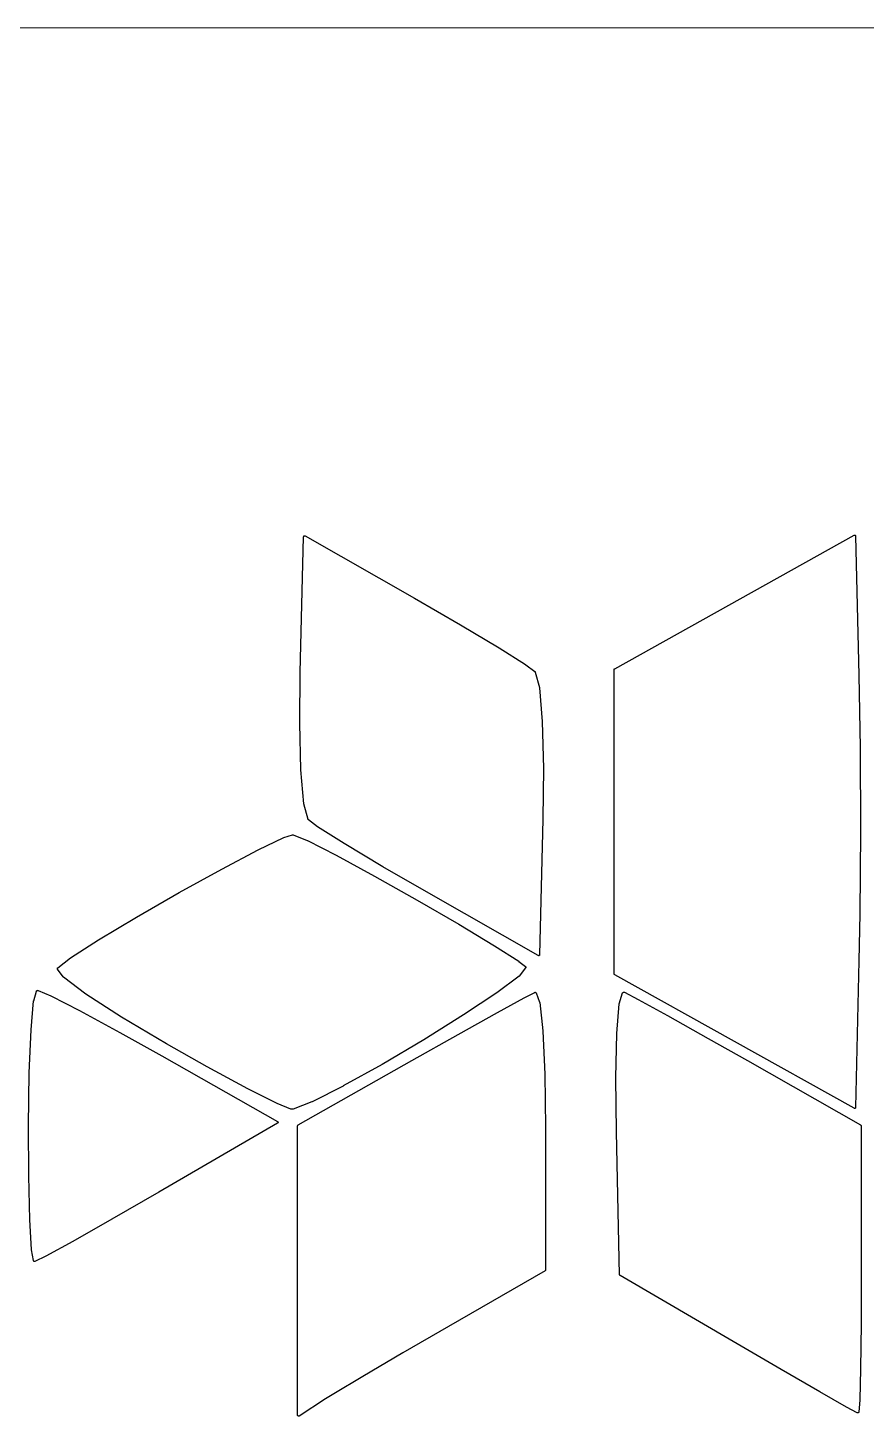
# Model space of a CAD drawing. Header units: millimetres. Extents: x 24 to 207, y 13 to 184.
# Drawn here: x 69.35 to 73.39, y 175.28 to 181.98 of the extents above; entities that cross this region are included whole.
import ezdxf

# ---------------------------------------------------------------- set-up
doc = ezdxf.new("R2010")
doc.units = ezdxf.units.MM
doc.header["$MEASUREMENT"] = 0
doc.layers.get('0').update_dxf_attribs({"lineweight": 0, "true_color": 0xf6921e})
doc.layers.add('PCB', color=7, linetype='Continuous', lineweight=0, true_color=0x38e42f)
doc.layers.add('Silk', color=142, linetype='Continuous')

# ---------------------------------------------------------------- blocks, each defined once
blk = doc.blocks.new('PCB')
at = {"color": 0}
blk.add_line((101.98, 62.65), (-34.986, 62.65), dxfattribs=at)

msp = doc.modelspace()

# ---------------------------------------------------------------- linework, layer by layer
at = {"layer": 'Silk', "linetype": 'Continuous'}
for p, q in [((70.66, 178.8722), (70.676, 179.5269)), ((70.676, 179.5269), (70.677, 179.5277)), ((70.677, 179.5293), (70.678, 179.53)), ((70.677, 179.5286), (70.677, 179.5293)), ((70.677, 179.5285), (70.677, 179.5286)), ((70.677, 179.5286), (70.677, 179.5286)), ((70.677, 179.5277), (70.677, 179.5285)), ((70.678, 179.5306), (70.679, 179.5311)), ((70.678, 179.5301), (70.678, 179.5306)), ((70.678, 179.53), (70.678, 179.5301)), ((70.678, 179.5301), (70.678, 179.5301)), ((70.679, 179.5312), (70.68, 179.5315)), ((70.679, 179.5311), (70.679, 179.5312)), ((70.679, 179.5312), (70.679, 179.5312)), ((70.68, 179.5315), (70.681, 179.5317)), ((70.681, 179.5317), (70.681, 179.5318)), ((70.681, 179.5318), (70.681, 179.5317)), ((70.681, 179.5317), (70.682, 179.5317)), ((70.681, 179.5317), (70.681, 179.5317)), ((70.682, 179.5317), (70.682, 179.5317)), ((70.682, 179.5317), (70.682, 179.5317)), ((70.682, 179.5317), (70.683, 179.5314)), ((70.683, 179.5314), (70.684, 179.5312)), ((70.684, 179.5312), (71.211, 179.2306)), ((72.177, 178.8897), (73.332, 179.5342)), ((73.332, 179.5342), (73.333, 179.5344)), ((73.333, 179.5344), (73.333, 179.5347)), ((73.333, 179.5347), (73.333, 179.5347)), ((73.333, 179.5347), (73.334, 179.5347)), ((73.334, 179.5347), (73.335, 179.5348)), ((73.334, 179.5347), (73.334, 179.5347)), ((73.335, 179.5348), (73.335, 179.5347)), ((73.335, 179.5347), (73.335, 179.5347)), ((73.335, 179.5347), (73.336, 179.5345)), ((73.336, 179.5345), (73.337, 179.5342)), ((73.337, 179.5342), (73.337, 179.5341)), ((73.337, 179.5341), (73.337, 179.5341)), ((73.337, 179.5341), (73.337, 179.5336)), ((73.337, 179.5336), (73.338, 179.5331)), ((73.338, 179.5331), (73.338, 179.533)), ((73.338, 179.533), (73.338, 179.533)), ((73.338, 179.533), (73.339, 179.5323)), ((73.339, 179.5323), (73.339, 179.5316)), ((73.339, 179.5316), (73.339, 179.5315)), ((73.339, 179.5315), (73.339, 179.5315)), ((73.339, 179.5315), (73.339, 179.5307)), ((73.339, 179.5307), (73.339, 179.5299)), ((73.339, 179.5299), (73.355, 178.8582)), ((71.211, 179.2306), (71.211, 179.2306)), ((71.211, 179.2306), (71.211, 179.2306)), ((71.211, 179.2306), (71.433, 179.1023)), ((71.433, 179.1023), (71.433, 179.1023)), ((71.433, 179.1023), (71.433, 179.1022)), ((71.433, 179.1022), (71.619, 178.9906)), ((71.619, 178.9906), (71.619, 178.9905)), ((71.619, 178.9905), (71.619, 178.9905)), ((71.619, 178.9905), (71.747, 178.9094)), ((70.658, 178.6281), (70.66, 178.8722)), ((70.66, 178.8722), (70.66, 178.8722)), ((70.66, 178.8722), (70.66, 178.8722)), ((71.747, 178.9094), (71.748, 178.9093)), ((71.748, 178.9093), (71.748, 178.9092)), ((71.748, 178.9092), (71.792, 178.8766)), ((71.792, 178.8766), (71.793, 178.876)), ((71.793, 178.876), (71.793, 178.8754)), ((71.793, 178.8754), (71.793, 178.8754)), ((71.793, 178.8754), (71.793, 178.8754)), ((71.793, 178.8754), (71.794, 178.8746)), ((71.794, 178.8746), (71.794, 178.8739)), ((71.794, 178.8739), (71.814, 178.7993)), ((72.174, 178.8862), (72.175, 178.8871)), ((72.174, 178.8854), (72.174, 178.8862)), ((72.174, 177.4178), (72.174, 178.8854)), ((72.174, 178.8854), (72.174, 178.8854)), ((72.174, 178.8854), (72.174, 178.8854)), ((72.175, 178.8878), (72.175, 178.8886)), ((72.175, 178.8886), (72.176, 178.8886)), ((72.175, 178.8871), (72.175, 178.8878)), ((72.175, 178.8871), (72.175, 178.8871)), ((72.175, 178.8871), (72.175, 178.8871)), ((72.176, 178.8891), (72.177, 178.8897)), ((72.176, 178.8886), (72.176, 178.8891)), ((72.176, 178.8886), (72.176, 178.8886)), ((72.177, 178.8897), (72.177, 178.8897)), ((72.177, 178.8897), (72.177, 178.8897)), ((73.355, 178.8582), (73.355, 178.8582)), ((73.355, 178.8582), (73.355, 178.8582)), ((73.355, 178.8582), (73.36, 178.5082)), ((71.814, 178.7993), (71.814, 178.7988)), ((71.814, 178.7988), (71.814, 178.7984)), ((71.814, 178.7984), (71.827, 178.6356)), ((70.658, 178.628), (70.658, 178.6281)), ((70.658, 178.6279), (70.658, 178.628)), ((70.664, 178.4016), (70.658, 178.6279)), ((71.827, 178.6356), (71.827, 178.6355)), ((71.827, 178.6355), (71.827, 178.6353)), ((71.827, 178.6353), (71.833, 178.409)), ((73.36, 178.5082), (73.36, 178.5081)), ((73.36, 178.5081), (73.36, 178.5081)), ((73.36, 178.5081), (73.362, 178.1047)), ((70.664, 178.4015), (70.664, 178.4016)), ((70.664, 178.4013), (70.664, 178.4015)), ((70.678, 178.2385), (70.664, 178.4013)), ((71.833, 178.4088), (71.831, 178.1648)), ((71.833, 178.409), (71.833, 178.4089)), ((71.833, 178.4089), (71.833, 178.4088)), ((70.678, 178.2381), (70.678, 178.2385)), ((70.678, 178.2377), (70.678, 178.2381)), ((70.698, 178.1631), (70.678, 178.2377)), ((70.698, 178.1623), (70.698, 178.1631)), ((70.698, 178.1616), (70.698, 178.1623)), ((70.698, 178.1615), (70.698, 178.1616)), ((70.699, 178.1609), (70.698, 178.1615)), ((70.698, 178.1615), (70.698, 178.1615)), ((70.7, 178.1603), (70.699, 178.1609)), ((70.744, 178.1277), (70.7, 178.1603)), ((71.831, 178.1647), (71.815, 177.51)), ((71.831, 178.1648), (71.831, 178.1647)), ((71.831, 178.1647), (71.831, 178.1647)), ((70.458, 178.016), (70.582, 178.075)), ((70.582, 178.0752), (70.623, 178.0884)), ((70.582, 178.075), (70.582, 178.0752)), ((70.582, 178.075), (70.582, 178.075)), ((70.623, 178.0884), (70.624, 178.0885)), ((70.624, 178.0885), (70.625, 178.0886)), ((70.625, 178.0886), (70.625, 178.0886)), ((70.625, 178.0886), (70.626, 178.0884)), ((70.625, 178.0886), (70.625, 178.0886)), ((70.626, 178.0884), (70.627, 178.0882)), ((70.627, 178.0882), (70.694, 178.061)), ((70.744, 178.1275), (70.744, 178.1277)), ((70.744, 178.1277), (70.744, 178.1277)), ((70.872, 178.0464), (70.744, 178.1275)), ((73.362, 178.1046), (73.359, 177.7073)), ((73.362, 178.1047), (73.362, 178.1047)), ((73.362, 178.1047), (73.362, 178.1046)), ((70.282, 177.9228), (70.458, 178.0159)), ((70.458, 178.0159), (70.458, 178.016)), ((70.458, 178.016), (70.458, 178.016)), ((70.694, 178.061), (70.694, 178.0609)), ((70.694, 178.0609), (70.695, 178.0609)), ((70.695, 178.0609), (70.833, 177.9898)), ((70.873, 178.0464), (70.872, 178.0464)), ((71.059, 177.9347), (70.873, 178.0464)), ((70.873, 178.0464), (70.873, 178.0464)), ((70.833, 177.9898), (70.834, 177.9897)), ((70.834, 177.9897), (70.834, 177.9897)), ((70.834, 177.9897), (71.019, 177.8891)), ((71.059, 177.9346), (71.059, 177.9347)), ((71.059, 177.9347), (71.059, 177.9347)), ((71.28, 177.8064), (71.059, 177.9346)), ((70.077, 177.8097), (70.282, 177.9227)), ((70.282, 177.9227), (70.282, 177.9228)), ((70.282, 177.9227), (70.282, 177.9227)), ((71.019, 177.8891), (71.019, 177.8891)), ((71.019, 177.8891), (71.019, 177.8891)), ((71.019, 177.8891), (71.224, 177.7733)), ((69.871, 177.6912), (70.077, 177.8097)), ((70.077, 177.8097), (70.077, 177.8097)), ((70.077, 177.8097), (70.077, 177.8097)), ((71.28, 177.8063), (71.28, 177.8064)), ((71.28, 177.8064), (71.28, 177.8064)), ((71.808, 177.5058), (71.28, 177.8063)), ((71.224, 177.7733), (71.224, 177.7733)), ((71.224, 177.7733), (71.224, 177.7733)), ((71.224, 177.7733), (71.426, 177.6567)), ((69.687, 177.5818), (69.871, 177.6912)), ((69.871, 177.6912), (69.871, 177.6912)), ((69.871, 177.6912), (69.871, 177.6912)), ((73.359, 177.7072), (73.355, 177.4798)), ((73.359, 177.7073), (73.359, 177.7073)), ((73.359, 177.7073), (73.359, 177.7072)), ((71.426, 177.6567), (71.426, 177.6566)), ((71.426, 177.6566), (71.426, 177.6566)), ((71.426, 177.6566), (71.597, 177.5535)), ((69.552, 177.4956), (69.687, 177.5817)), ((69.687, 177.5817), (69.687, 177.5818)), ((69.687, 177.5817), (69.687, 177.5817)), ((71.597, 177.5535), (71.598, 177.5535)), ((71.598, 177.5535), (71.598, 177.5534)), ((71.598, 177.5534), (71.714, 177.4782)), ((69.491, 177.4471), (69.552, 177.4953)), ((69.552, 177.4955), (69.552, 177.4956)), ((69.552, 177.4953), (69.552, 177.4955)), ((71.714, 177.4782), (71.714, 177.478)), ((71.714, 177.478), (71.715, 177.4779)), ((71.715, 177.4779), (71.746, 177.4534)), ((71.809, 177.5055), (71.808, 177.5058)), ((71.809, 177.5052), (71.809, 177.5055)), ((71.81, 177.5052), (71.809, 177.5052)), ((71.809, 177.5052), (71.809, 177.5052)), ((71.809, 177.5052), (71.809, 177.5052)), ((71.811, 177.5052), (71.81, 177.5052)), ((71.812, 177.5055), (71.811, 177.5052)), ((71.811, 177.5052), (71.811, 177.5052)), ((71.811, 177.5052), (71.811, 177.5052)), ((71.813, 177.5057), (71.812, 177.5055)), ((71.814, 177.5068), (71.813, 177.5063)), ((71.813, 177.5063), (71.813, 177.5058)), ((71.813, 177.5058), (71.813, 177.5058)), ((71.813, 177.5058), (71.813, 177.5057)), ((71.815, 177.5076), (71.814, 177.5069)), ((71.814, 177.5069), (71.814, 177.5069)), ((71.814, 177.5069), (71.814, 177.5068)), ((71.815, 177.51), (71.815, 177.5092)), ((71.815, 177.5092), (71.815, 177.5084)), ((71.815, 177.5084), (71.815, 177.5084)), ((71.815, 177.5084), (71.815, 177.5083)), ((71.815, 177.5083), (71.815, 177.5076)), ((73.355, 177.4797), (73.339, 176.7732)), ((73.355, 177.4798), (73.355, 177.4798)), ((73.355, 177.4798), (73.355, 177.4797)), ((69.489, 177.4442), (69.49, 177.4447)), ((69.489, 177.4439), (69.489, 177.4442)), ((69.489, 177.4436), (69.489, 177.4439)), ((69.489, 177.443), (69.489, 177.4436)), ((69.489, 177.4425), (69.489, 177.443)), ((69.489, 177.4422), (69.489, 177.4425)), ((69.49, 177.4418), (69.489, 177.4422)), ((69.49, 177.4462), (69.491, 177.4467)), ((69.49, 177.4458), (69.49, 177.4462)), ((69.49, 177.4455), (69.49, 177.4458)), ((69.49, 177.4452), (69.49, 177.4455)), ((69.49, 177.4447), (69.49, 177.4452)), ((69.49, 177.4413), (69.49, 177.4418)), ((69.49, 177.4408), (69.49, 177.4413)), ((69.49, 177.4406), (69.49, 177.4408)), ((69.49, 177.4403), (69.49, 177.4406)), ((69.517, 177.4028), (69.49, 177.4403)), ((69.491, 177.4469), (69.491, 177.4471)), ((69.491, 177.4467), (69.491, 177.4469)), ((69.518, 177.4023), (69.517, 177.4028)), ((69.518, 177.4017), (69.518, 177.4023)), ((69.626, 177.32), (69.518, 177.4017)), ((71.716, 177.4058), (71.609, 177.3259)), ((71.717, 177.4067), (71.716, 177.4063)), ((71.716, 177.4063), (71.716, 177.4058)), ((71.747, 177.4464), (71.717, 177.4067)), ((71.746, 177.4534), (71.747, 177.4531)), ((71.747, 177.4531), (71.747, 177.4528)), ((71.747, 177.4528), (71.747, 177.4524)), ((71.747, 177.4524), (71.747, 177.4521)), ((71.747, 177.4521), (71.748, 177.4517)), ((71.748, 177.4471), (71.747, 177.4468)), ((71.747, 177.4468), (71.747, 177.4464)), ((71.748, 177.4517), (71.748, 177.4513)), ((71.748, 177.4513), (71.748, 177.4509)), ((71.748, 177.4509), (71.748, 177.4505)), ((71.748, 177.4505), (71.748, 177.4501)), ((71.748, 177.4501), (71.748, 177.4497)), ((71.748, 177.4497), (71.748, 177.4492)), ((71.748, 177.4492), (71.748, 177.4488)), ((71.748, 177.4488), (71.748, 177.4483)), ((71.748, 177.4483), (71.748, 177.4479)), ((71.748, 177.4479), (71.748, 177.4475)), ((71.748, 177.4475), (71.748, 177.4471)), ((72.174, 177.4177), (72.174, 177.4178)), ((72.174, 177.4178), (72.174, 177.4178)), ((72.174, 177.4169), (72.174, 177.4177)), ((72.175, 177.4161), (72.174, 177.4169)), ((72.175, 177.416), (72.175, 177.4161)), ((72.175, 177.4161), (72.175, 177.4161)), ((72.175, 177.4153), (72.175, 177.416)), ((72.175, 177.4146), (72.175, 177.4153)), ((72.176, 177.4146), (72.175, 177.4146)), ((72.176, 177.4145), (72.176, 177.4146)), ((72.176, 177.414), (72.176, 177.4145)), ((72.177, 177.4135), (72.176, 177.414)), ((72.177, 177.4134), (72.177, 177.4135)), ((72.177, 177.4135), (72.177, 177.4135)), ((72.754, 177.0912), (72.177, 177.4134)), ((69.375, 177.2878), (69.389, 177.3346)), ((69.389, 177.3352), (69.39, 177.3359)), ((69.389, 177.3346), (69.389, 177.3352)), ((69.39, 177.3366), (69.391, 177.3371)), ((69.39, 177.3361), (69.39, 177.3366)), ((69.39, 177.336), (69.39, 177.3361)), ((69.39, 177.3359), (69.39, 177.336)), ((69.391, 177.3373), (69.392, 177.3376)), ((69.391, 177.3372), (69.391, 177.3373)), ((69.391, 177.3371), (69.391, 177.3372)), ((69.392, 177.3379), (69.393, 177.338)), ((69.392, 177.3376), (69.392, 177.3379)), ((69.392, 177.3379), (69.392, 177.3379)), ((69.393, 177.338), (69.394, 177.3381)), ((69.393, 177.338), (69.393, 177.338)), ((69.394, 177.3381), (69.394, 177.3381)), ((69.394, 177.3381), (69.395, 177.3379)), ((69.394, 177.3381), (69.394, 177.3381)), ((69.395, 177.3379), (69.396, 177.3377)), ((69.396, 177.3377), (69.457, 177.3115)), ((71.741, 177.3026), (71.791, 177.3282)), ((71.791, 177.3284), (71.792, 177.3286)), ((71.791, 177.3282), (71.791, 177.3284)), ((71.792, 177.3286), (71.792, 177.3287)), ((71.792, 177.3287), (71.793, 177.3286)), ((71.792, 177.3286), (71.792, 177.3286)), ((71.793, 177.3286), (71.794, 177.3287)), ((71.794, 177.3287), (71.794, 177.3286)), ((71.794, 177.3286), (71.794, 177.3286)), ((71.794, 177.3286), (71.795, 177.3283)), ((71.795, 177.3283), (71.796, 177.3281)), ((71.796, 177.3281), (71.796, 177.328)), ((71.796, 177.328), (71.796, 177.3279)), ((71.796, 177.3279), (71.796, 177.3275)), ((72.216, 177.3279), (72.217, 177.3283)), ((72.216, 177.3277), (72.216, 177.3279)), ((72.217, 177.3289), (72.218, 177.329)), ((72.217, 177.3288), (72.217, 177.3289)), ((72.217, 177.3283), (72.217, 177.3288)), ((72.218, 177.3292), (72.219, 177.3295)), ((72.218, 177.329), (72.218, 177.3292)), ((72.219, 177.3295), (72.219, 177.3295)), ((72.219, 177.3295), (72.219, 177.3295)), ((72.219, 177.3295), (72.22, 177.3295)), ((72.22, 177.3295), (72.221, 177.3295)), ((72.221, 177.3295), (72.221, 177.3295)), ((72.221, 177.3295), (72.222, 177.3292)), ((72.221, 177.3295), (72.221, 177.3295)), ((72.222, 177.3292), (72.223, 177.329)), ((72.223, 177.329), (72.224, 177.3287)), ((72.224, 177.3287), (72.29, 177.2944)), ((69.362, 177.1482), (69.374, 177.2868)), ((69.374, 177.2873), (69.375, 177.2878)), ((69.374, 177.2868), (69.374, 177.2873)), ((69.457, 177.3115), (69.458, 177.3114)), ((69.458, 177.3114), (69.458, 177.3113)), ((69.458, 177.3113), (69.596, 177.24)), ((69.626, 177.3199), (69.626, 177.32)), ((69.626, 177.3198), (69.626, 177.3199)), ((69.798, 177.2082), (69.626, 177.3198)), ((71.609, 177.3257), (71.448, 177.2192)), ((71.609, 177.3259), (71.609, 177.3258)), ((71.609, 177.3258), (71.609, 177.3257)), ((71.611, 177.2307), (71.741, 177.3025)), ((71.741, 177.3025), (71.741, 177.3026)), ((71.741, 177.3025), (71.741, 177.3025)), ((71.796, 177.3275), (71.797, 177.327)), ((71.797, 177.327), (71.797, 177.3269)), ((71.797, 177.3269), (71.797, 177.3268)), ((71.797, 177.3268), (71.797, 177.3261)), ((71.797, 177.3261), (71.798, 177.3255)), ((71.798, 177.3255), (71.815, 177.2803)), ((71.815, 177.2803), (71.815, 177.2796)), ((71.815, 177.2796), (71.816, 177.279)), ((71.816, 177.279), (71.83, 177.1419)), ((72.187, 177.1295), (72.198, 177.2725)), ((72.198, 177.273), (72.199, 177.2736)), ((72.198, 177.2725), (72.198, 177.273)), ((72.199, 177.2736), (72.215, 177.3261)), ((72.215, 177.3264), (72.216, 177.327)), ((72.215, 177.3262), (72.215, 177.3264)), ((72.215, 177.3261), (72.215, 177.3262)), ((72.216, 177.3276), (72.216, 177.3277)), ((72.216, 177.327), (72.216, 177.3276)), ((72.29, 177.2944), (72.29, 177.2944)), ((72.29, 177.2944), (72.29, 177.2944)), ((72.29, 177.2944), (72.432, 177.2162)), ((69.596, 177.24), (69.596, 177.24)), ((69.596, 177.24), (69.596, 177.24)), ((69.596, 177.24), (69.79, 177.1349)), ((69.798, 177.2081), (69.798, 177.2082)), ((70.015, 177.0794), (69.798, 177.2081)), ((69.798, 177.2081), (69.798, 177.2081)), ((71.448, 177.2191), (71.256, 177.0997)), ((71.422, 177.1254), (71.611, 177.2307)), ((71.448, 177.2192), (71.448, 177.2192)), ((71.448, 177.2192), (71.448, 177.2191)), ((71.611, 177.2307), (71.611, 177.2307)), ((71.611, 177.2307), (71.611, 177.2307)), ((72.432, 177.2162), (72.432, 177.2162)), ((72.432, 177.2162), (72.432, 177.2162)), ((72.432, 177.2162), (72.627, 177.1064)), ((69.353, 176.9398), (69.362, 177.148)), ((69.362, 177.1481), (69.362, 177.1482)), ((69.362, 177.148), (69.362, 177.1481)), ((69.79, 177.1349), (69.79, 177.1348)), ((69.79, 177.1348), (69.79, 177.1348)), ((69.79, 177.1348), (69.993, 177.0215)), ((71.83, 177.1419), (71.83, 177.1417)), ((71.83, 177.1417), (71.83, 177.1416)), ((71.83, 177.1416), (71.84, 176.9336)), ((72.182, 176.9165), (72.187, 177.1292)), ((72.187, 177.1293), (72.187, 177.1295)), ((72.187, 177.1292), (72.187, 177.1293)), ((70.211, 176.9692), (70.015, 177.0794)), ((70.015, 177.0794), (70.015, 177.0794)), ((70.015, 177.0794), (70.015, 177.0794)), ((71.256, 177.0996), (71.055, 176.9809)), ((71.198, 176.9988), (71.422, 177.1254)), ((71.256, 177.0997), (71.256, 177.0997)), ((71.256, 177.0997), (71.256, 177.0996)), ((71.422, 177.1254), (71.422, 177.1254)), ((71.422, 177.1254), (71.422, 177.1254)), ((72.627, 177.1064), (72.627, 177.1064)), ((72.627, 177.1064), (72.627, 177.1064)), ((72.627, 177.1064), (72.817, 176.9988)), ((73.332, 176.769), (72.754, 177.0912)), ((69.993, 177.0215), (69.993, 177.0215)), ((69.993, 177.0215), (69.993, 177.0215)), ((69.993, 177.0215), (70.551, 176.7054)), ((70.651, 176.6884), (71.198, 176.9988)), ((71.198, 176.9988), (71.198, 176.9988)), ((71.198, 176.9988), (71.198, 176.9988)), ((72.817, 176.9988), (72.817, 176.9988)), ((72.817, 176.9988), (72.817, 176.9988)), ((72.817, 176.9988), (73.363, 176.6884)), ((69.35, 176.6841), (69.353, 176.9396)), ((69.353, 176.9397), (69.353, 176.9398)), ((69.353, 176.9396), (69.353, 176.9397)), ((70.407, 176.8634), (70.211, 176.9692)), ((70.211, 176.9692), (70.211, 176.9692)), ((70.211, 176.9692), (70.211, 176.9692)), ((71.055, 176.9808), (70.868, 176.8765)), ((71.055, 176.9809), (71.055, 176.9809)), ((71.055, 176.9809), (71.055, 176.9808)), ((71.84, 176.9336), (71.84, 176.9336)), ((71.84, 176.9336), (71.84, 176.9335)), ((71.84, 176.9335), (71.844, 176.6757)), ((70.549, 176.7914), (70.407, 176.8634)), ((70.407, 176.8634), (70.407, 176.8634)), ((70.407, 176.8634), (70.407, 176.8634)), ((70.868, 176.8764), (70.718, 176.8001)), ((70.868, 176.8765), (70.868, 176.8765)), ((70.868, 176.8765), (70.868, 176.8764)), ((72.182, 176.9164), (72.182, 176.9165)), ((72.182, 176.9165), (72.182, 176.9165)), ((72.185, 176.6548), (72.182, 176.9164)), ((70.717, 176.7999), (70.626, 176.7653)), ((70.718, 176.8001), (70.717, 176.8)), ((70.717, 176.8), (70.717, 176.7999)), ((70.549, 176.7913), (70.549, 176.7914)), ((70.549, 176.7914), (70.549, 176.7914)), ((70.615, 176.7646), (70.549, 176.7913)), ((70.615, 176.7645), (70.615, 176.7646)), ((70.615, 176.7644), (70.615, 176.7645)), ((70.616, 176.7643), (70.615, 176.7644)), ((70.617, 176.7643), (70.616, 176.7642)), ((70.616, 176.7642), (70.616, 176.7643)), ((70.625, 176.765), (70.617, 176.7642)), ((70.617, 176.7642), (70.617, 176.7643)), ((70.626, 176.7652), (70.625, 176.765)), ((70.626, 176.7653), (70.626, 176.7652)), ((73.333, 176.7687), (73.332, 176.769)), ((73.333, 176.7684), (73.333, 176.7687)), ((73.334, 176.7684), (73.333, 176.7684)), ((73.333, 176.7684), (73.333, 176.7684)), ((73.335, 176.7684), (73.334, 176.7684)), ((73.334, 176.7684), (73.334, 176.7684)), ((73.336, 176.7687), (73.335, 176.7684)), ((73.335, 176.7684), (73.335, 176.7684)), ((73.335, 176.7684), (73.335, 176.7684)), ((73.337, 176.769), (73.336, 176.7687)), ((73.338, 176.77), (73.337, 176.7696)), ((73.337, 176.7696), (73.337, 176.7691)), ((73.337, 176.7691), (73.337, 176.769)), ((73.337, 176.769), (73.337, 176.769)), ((73.339, 176.7709), (73.338, 176.7702)), ((73.338, 176.7702), (73.338, 176.7701)), ((73.338, 176.7701), (73.338, 176.77)), ((73.339, 176.7732), (73.339, 176.7725)), ((73.339, 176.7725), (73.339, 176.7717)), ((73.339, 176.7717), (73.339, 176.7716)), ((73.339, 176.7716), (73.339, 176.7715)), ((73.339, 176.7715), (73.339, 176.7709)), ((69.35, 176.684), (69.35, 176.6841)), ((69.352, 176.4426), (69.35, 176.684)), ((69.35, 176.684), (69.35, 176.684)), ((70.551, 176.6968), (69.978, 176.3637)), ((70.551, 176.7054), (70.551, 176.7054)), ((70.551, 176.7054), (70.551, 176.7054)), ((70.551, 176.7054), (70.552, 176.7048)), ((70.552, 176.6973), (70.551, 176.6968)), ((70.551, 176.6968), (70.551, 176.6968)), ((70.551, 176.6968), (70.551, 176.6968)), ((70.552, 176.7048), (70.553, 176.7043)), ((70.553, 176.6979), (70.552, 176.6973)), ((70.553, 176.7043), (70.553, 176.7043)), ((70.553, 176.7043), (70.553, 176.7043)), ((70.553, 176.7043), (70.553, 176.7033)), ((70.553, 176.7033), (70.553, 176.7028)), ((70.553, 176.7028), (70.553, 176.7028)), ((70.553, 176.7028), (70.553, 176.7028)), ((70.553, 176.7028), (70.554, 176.7018)), ((70.554, 176.7002), (70.553, 176.6994)), ((70.553, 176.6994), (70.553, 176.6994)), ((70.553, 176.6994), (70.553, 176.6994)), ((70.553, 176.6994), (70.553, 176.6986)), ((70.553, 176.6986), (70.553, 176.6979)), ((70.553, 176.6979), (70.553, 176.6979)), ((70.553, 176.6979), (70.553, 176.6979)), ((70.554, 176.7018), (70.554, 176.7011)), ((70.554, 176.7011), (70.554, 176.7011)), ((70.554, 176.7011), (70.554, 176.7011)), ((70.554, 176.7011), (70.554, 176.7002)), ((70.648, 176.6849), (70.649, 176.6857)), ((70.648, 176.6841), (70.648, 176.6849)), ((70.648, 176.684), (70.648, 176.6841)), ((70.648, 175.2881), (70.648, 176.684)), ((70.648, 176.684), (70.648, 176.684)), ((70.649, 176.6873), (70.65, 176.6878)), ((70.649, 176.6872), (70.649, 176.6873)), ((70.649, 176.6864), (70.649, 176.6872)), ((70.649, 176.6872), (70.649, 176.6872)), ((70.649, 176.6858), (70.649, 176.6864)), ((70.649, 176.6857), (70.649, 176.6858)), ((70.649, 176.6857), (70.649, 176.6857)), ((70.65, 176.6878), (70.651, 176.6883)), ((70.651, 176.6883), (70.651, 176.6884)), ((70.651, 176.6884), (70.651, 176.6884)), ((71.844, 176.6757), (71.844, 176.6757)), ((71.844, 176.6757), (71.844, 176.6756)), ((71.844, 176.6756), (71.844, 176.6654)), ((71.844, 176.6654), (71.844, 175.9883)), ((73.363, 176.6884), (73.363, 176.6884)), ((73.363, 176.6884), (73.363, 176.6884)), ((73.363, 176.6884), (73.363, 176.6878)), ((73.363, 176.6878), (73.364, 176.6873)), ((73.364, 176.6873), (73.364, 176.6872)), ((73.364, 176.6872), (73.364, 176.6872)), ((73.364, 176.6872), (73.364, 176.6865)), ((73.364, 176.6865), (73.365, 176.6858)), ((73.365, 176.6858), (73.365, 176.6857)), ((73.365, 176.6857), (73.365, 176.6857)), ((73.365, 176.6857), (73.365, 176.685)), ((73.365, 176.685), (73.365, 176.684)), ((73.365, 176.684), (73.365, 176.684)), ((73.365, 176.684), (73.365, 176.684)), ((73.365, 176.684), (73.366, 175.9926)), ((72.2, 175.9659), (72.185, 176.6548)), ((72.185, 176.6548), (72.185, 176.6548)), ((72.185, 176.6548), (72.185, 176.6548)), ((69.352, 176.4425), (69.352, 176.4426)), ((69.357, 176.2308), (69.352, 176.4425)), ((69.352, 176.4425), (69.352, 176.4425)), ((69.978, 176.3637), (69.752, 176.2334)), ((69.978, 176.3637), (69.978, 176.3637)), ((69.978, 176.3637), (69.978, 176.3637)), ((69.357, 176.2307), (69.357, 176.2308)), ((69.357, 176.2308), (69.357, 176.2308)), ((69.364, 176.0874), (69.357, 176.2307)), ((69.752, 176.2334), (69.564, 176.127)), ((69.752, 176.2334), (69.752, 176.2334)), ((69.752, 176.2334), (69.752, 176.2334)), ((69.564, 176.1269), (69.433, 176.0556)), ((69.564, 176.127), (69.564, 176.1269)), ((69.564, 176.1269), (69.564, 176.1269)), ((69.364, 176.0871), (69.364, 176.0874)), ((69.364, 176.0868), (69.364, 176.0871)), ((69.374, 176.034), (69.364, 176.0868)), ((69.433, 176.0555), (69.381, 176.0304)), ((69.433, 176.0556), (69.433, 176.0556)), ((69.433, 176.0556), (69.433, 176.0555)), ((69.374, 176.0338), (69.374, 176.034)), ((69.374, 176.0336), (69.374, 176.0338)), ((69.374, 176.033), (69.374, 176.0336)), ((69.374, 176.0324), (69.374, 176.033)), ((69.375, 176.0322), (69.374, 176.0324)), ((69.375, 176.032), (69.375, 176.0322)), ((69.375, 176.0316), (69.375, 176.032)), ((69.375, 176.0311), (69.375, 176.0316)), ((69.376, 176.031), (69.375, 176.0311)), ((69.376, 176.0308), (69.376, 176.031)), ((69.376, 176.0305), (69.376, 176.0308)), ((69.377, 176.0302), (69.376, 176.0305)), ((69.377, 176.0301), (69.377, 176.0302)), ((69.377, 176.0302), (69.377, 176.0302)), ((69.378, 176.03), (69.377, 176.0301)), ((69.379, 176.0299), (69.378, 176.03)), ((69.38, 176.0301), (69.379, 176.0299)), ((69.379, 176.0299), (69.379, 176.03)), ((69.379, 176.03), (69.379, 176.0299)), ((69.381, 176.0303), (69.38, 176.0302)), ((69.38, 176.0302), (69.38, 176.0301)), ((69.381, 176.0304), (69.381, 176.0303)), ((71.844, 175.9883), (71.843, 175.9871)), ((71.844, 175.9883), (71.844, 175.9883)), ((71.844, 175.9883), (71.844, 175.9883)), ((73.366, 175.9926), (73.366, 175.9926)), ((73.366, 175.9926), (73.366, 175.9926)), ((73.366, 175.9926), (73.366, 175.7285)), ((71.841, 175.984), (71.375, 175.7162)), ((71.842, 175.9847), (71.841, 175.984)), ((71.841, 175.984), (71.841, 175.984)), ((71.841, 175.984), (71.841, 175.984)), ((71.843, 175.9859), (71.842, 175.9851)), ((71.842, 175.9851), (71.842, 175.9851)), ((71.842, 175.9851), (71.842, 175.9851)), ((71.842, 175.9851), (71.842, 175.9847)), ((71.843, 175.9871), (71.843, 175.9866)), ((71.843, 175.9866), (71.843, 175.9866)), ((71.843, 175.9866), (71.843, 175.9866)), ((71.843, 175.9866), (71.843, 175.9859)), ((72.201, 175.9651), (72.2, 175.9659)), ((72.201, 175.9644), (72.201, 175.9651)), ((72.201, 175.9643), (72.201, 175.9644)), ((72.201, 175.9642), (72.201, 175.9643)), ((72.201, 175.9636), (72.201, 175.9642)), ((72.202, 175.9628), (72.201, 175.9636)), ((72.202, 175.9627), (72.202, 175.9628)), ((72.202, 175.9628), (72.202, 175.9628)), ((72.202, 175.9623), (72.202, 175.9627)), ((72.203, 175.9617), (72.202, 175.9623)), ((72.767, 175.6319), (72.203, 175.9617)), ((73.366, 175.7284), (73.363, 175.5113)), ((73.366, 175.7285), (73.366, 175.7284)), ((73.366, 175.7284), (73.366, 175.7284)), ((71.375, 175.7162), (71.156, 175.5893)), ((71.375, 175.7162), (71.375, 175.7162)), ((71.156, 175.5893), (70.962, 175.4749)), ((71.156, 175.5893), (71.156, 175.5893)), ((72.979, 175.5086), (72.767, 175.6319)), ((72.767, 175.6319), (72.767, 175.6319)), ((72.767, 175.6319), (72.767, 175.6319)), ((70.962, 175.4749), (70.822, 175.3905)), ((70.962, 175.4749), (70.962, 175.4749)), ((73.166, 175.4007), (72.979, 175.5086)), ((72.979, 175.5086), (72.979, 175.5086)), ((72.979, 175.5086), (72.979, 175.5086)), ((73.363, 175.5112), (73.359, 175.3625)), ((73.363, 175.5113), (73.363, 175.5112)), ((73.363, 175.5112), (73.363, 175.5112)), ((70.822, 175.3905), (70.783, 175.3663)), ((73.295, 175.3272), (73.166, 175.4007)), ((73.166, 175.4007), (73.166, 175.4007)), ((73.166, 175.4007), (73.166, 175.4007)), ((70.783, 175.3663), (70.656, 175.284)), ((73.295, 175.3271), (73.295, 175.3272)), ((73.346, 175.2993), (73.295, 175.3271)), ((73.295, 175.3271), (73.295, 175.3271)), ((73.359, 175.3622), (73.354, 175.3035)), ((73.359, 175.3625), (73.359, 175.3624)), ((73.359, 175.3624), (73.359, 175.3622)), ((70.648, 175.288), (70.648, 175.2881)), ((70.648, 175.2879), (70.648, 175.288)), ((70.648, 175.2872), (70.648, 175.2879)), ((70.648, 175.2864), (70.648, 175.2872)), ((70.649, 175.2863), (70.648, 175.2864)), ((70.649, 175.2862), (70.649, 175.2863)), ((70.649, 175.2856), (70.649, 175.2862)), ((70.649, 175.2849), (70.649, 175.2856)), ((70.649, 175.2848), (70.649, 175.2849)), ((70.65, 175.2847), (70.649, 175.2848)), ((70.65, 175.2843), (70.65, 175.2847)), ((70.651, 175.2838), (70.65, 175.2843)), ((70.651, 175.2837), (70.651, 175.2838)), ((70.651, 175.2838), (70.651, 175.2838)), ((70.652, 175.2835), (70.651, 175.2837)), ((70.652, 175.2832), (70.652, 175.2835)), ((70.653, 175.2832), (70.652, 175.2832)), ((70.652, 175.2832), (70.652, 175.2832)), ((70.654, 175.2832), (70.653, 175.2832)), ((70.653, 175.2832), (70.653, 175.2832)), ((70.655, 175.2836), (70.654, 175.2833)), ((70.654, 175.2833), (70.654, 175.2833)), ((70.654, 175.2833), (70.654, 175.2832)), ((70.656, 175.2838), (70.655, 175.2836)), ((70.656, 175.284), (70.656, 175.2839)), ((70.656, 175.2839), (70.656, 175.2838)), ((73.347, 175.2991), (73.346, 175.2993)), ((73.347, 175.2989), (73.347, 175.2991)), ((73.348, 175.2988), (73.347, 175.2989)), ((73.347, 175.2989), (73.347, 175.2989)), ((73.349, 175.2988), (73.348, 175.2988)), ((73.348, 175.2988), (73.348, 175.2988)), ((73.35, 175.2991), (73.349, 175.2988)), ((73.349, 175.2988), (73.349, 175.2988)), ((73.349, 175.2988), (73.349, 175.2988)), ((73.351, 175.2992), (73.35, 175.2991)), ((73.352, 175.2999), (73.351, 175.2994)), ((73.351, 175.2994), (73.351, 175.2992)), ((73.353, 175.3011), (73.352, 175.3005)), ((73.352, 175.3005), (73.352, 175.3004)), ((73.352, 175.3004), (73.352, 175.3004)), ((73.352, 175.3004), (73.352, 175.2999)), ((73.354, 175.3027), (73.353, 175.3019)), ((73.353, 175.3019), (73.353, 175.3019)), ((73.353, 175.3019), (73.353, 175.3018)), ((73.353, 175.3018), (73.353, 175.3011)), ((73.354, 175.3035), (73.354, 175.3027))]:
    msp.add_line(p, q, dxfattribs=at)

# ---------------------------------------------------------------- block references
at = {"layer": 'PCB'}
msp.add_blockref('PCB', (62.0706, 119.3324), dxfattribs=at)

doc.saveas('drawing.dxf')
